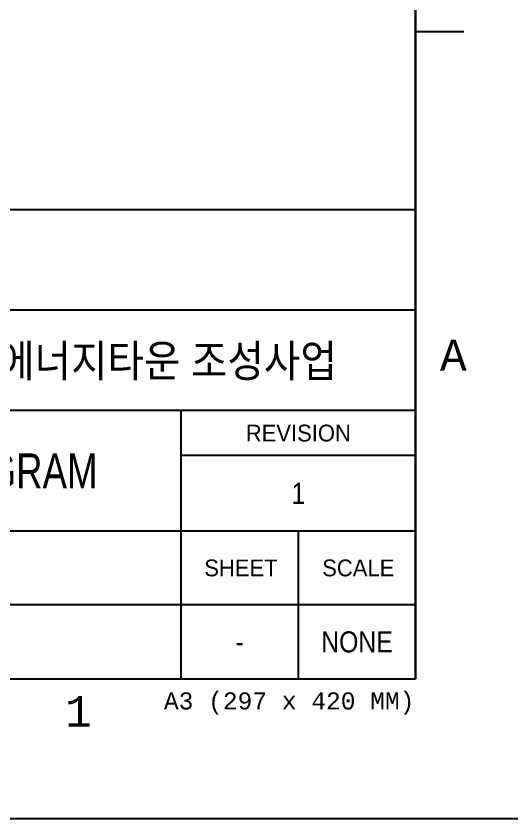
# Model space of a CAD drawing. Header units: feet. Extents: x 1 to 168002, y -59383 to 29717.
# Drawn here: x 122149 to 125689, y 17 to 5745 of the extents above; entities that cross this region are included whole.
import ezdxf
from ezdxf.enums import TextEntityAlignment as Align

# ---------------------------------------------------------------- set-up
doc = ezdxf.new("R2010")
doc.units = ezdxf.units.FT
doc.header["$LTSCALE"] = 50
doc.header["$MEASUREMENT"] = 0
doc.linetypes.add('CONTINU', pattern=[0])
doc.layers.get('0').update_dxf_attribs({"linetype": 'CONTINUOUS'})
doc.layers.add('BAR_TICK', color=7, linetype='CONTINUOUS')
doc.layers.add('TEXT', color=7, linetype='CONTINUOUS')
doc.layers.add('Border', color=7, linetype='CONTINUOUS', lineweight=0)
doc.styles.add('HY견고딕', font='', dxfattribs={"width": 0.85})
doc.styles.add('MONOTXT', font='', dxfattribs={"height": 0.2})
doc.styles.add('TB-1$0$MONOTXT', font='monotxt_.ttf')
doc.styles.add('돋움', font='')
doc.styles.get('HY견고딕').set_extended_font_data('Dotum')
doc.styles.get('MONOTXT').set_extended_font_data('Gulim')
doc.styles.get('돋움').set_extended_font_data('Dotum')

# ---------------------------------------------------------------- blocks, each defined once
blk = doc.blocks.new('FORMAT')
at = {"layer": 'Border', "color": 0, "linetype": 'Continuous', "lineweight": 25}
for p, q in [((41000, 28700), (41000, 1000)), ((41000, 2913.1), (41000, 9039.4)), ((41343.5, 5616.7), (41000, 5616.7)), ((41343.5, 5616.7), (41000, 5616.7)), ((41000, 4346.5), (33000, 4346.5)), ((41000, 3629.8), (33000, 3629.8)), ((41000, 2913.1), (33000, 2913.1)), ((41000, 2913.1), (33000, 2913.1)), ((39325.6, 1000), (39325.6, 2913.1)), ((41000, 1000), (41000, 2913.1)), ((41000, 2593.1), (39325.6, 2593.1)), ((41000, 2052.8), (33000, 2052.8)), ((40162.8, 1000), (40162.8, 2052.8)), ((41000, 1526.4), (33000, 1526.4)), ((2499.6, 1000), (41000, 1000)), ((33000, 1000), (41000, 1000))]:
    blk.add_line(p, q, dxfattribs=at)
blk.add_lwpolyline([(0, 0), (0, 29700), (42000, 29700), (42000, 0)], close=True, dxfattribs=at)
at = {"layer": 'Border', "color": 0, "linetype": 'Continuous', "lineweight": 25, "style": 'TB-1$0$MONOTXT'}
blk.add_text('A', height=220.2, dxfattribs=at).set_placement((41173.6, 3308.3), align=Align.MIDDLE_LEFT)
at = {"layer": 'Border', "color": 0, "linetype": 'Continuous', "lineweight": 25, "style": 'MONOTXT'}
for s, p in [('REVISION', (40162.8, 2753.1)), ('SHEET', (39753.2, 1791)), ('SCALE', (40590.5, 1791))]:
    blk.add_text(s, height=120, dxfattribs=at).set_placement(p, align=Align.MIDDLE)
at = {"layer": 'Border', "color": 0, "linetype": 'Continuous', "lineweight": 25, "style": 'TB-1$0$MONOTXT'}
blk.add_text('1', height=218.8, dxfattribs=at).set_placement((38593.8, 877.6), align=Align.TOP_CENTER)
blk.add_text('A3 (297 x 420 MM)', height=121.529, dxfattribs=at).set_placement((40991.5, 902.8), align=Align.TOP_RIGHT)
blk = doc.blocks.new('TITLE')
at = {"xscale": 0.01, "yscale": 0.01, "zscale": 0.01}
blk.add_blockref('FORMAT', (0, 0), dxfattribs=at)
at = {"layer": 'TEXT', "color": 7, "style": 'HY견고딕', "width": 0.9}
blk.add_text('대부도 친환경 탄소제로 에너지타운 조성사업', height=2.304, dxfattribs=at).set_placement((378.148, 32.714), align=Align.MIDDLE)

msp = doc.modelspace()

# ---------------------------------------------------------------- block references
at = {"color": 7, "linetype": 'CONTINU', "ltscale": 100, "xscale": 100, "yscale": 100, "zscale": 100}
msp.add_blockref('TITLE', (84001.4, 16.7, 0.1), dxfattribs=at)

# ---------------------------------------------------------------- texts
at = {"layer": 'BAR_TICK', "color": 2, "style": '돋움', "width": 0.9}
for s, p in [('1', (124164.2, 2339.7, 0.1)), ('NONE', (124582.9, 1279.9, 0.1)), ('-', (123745.6, 1279.9, 0.1))]:
    msp.add_text(s, height=150, dxfattribs=at).set_placement(p, align=Align.MIDDLE_CENTER)
at = {"layer": 'TEXT', "color": 2, "style": 'HY견고딕', "width": 0.8}
msp.add_text('KEY SINGLE LINE DIAGRAM', height=250, dxfattribs=at).set_placement((120979, 2499.7, 0.1), align=Align.MIDDLE_CENTER)

doc.saveas('drawing.dxf')
